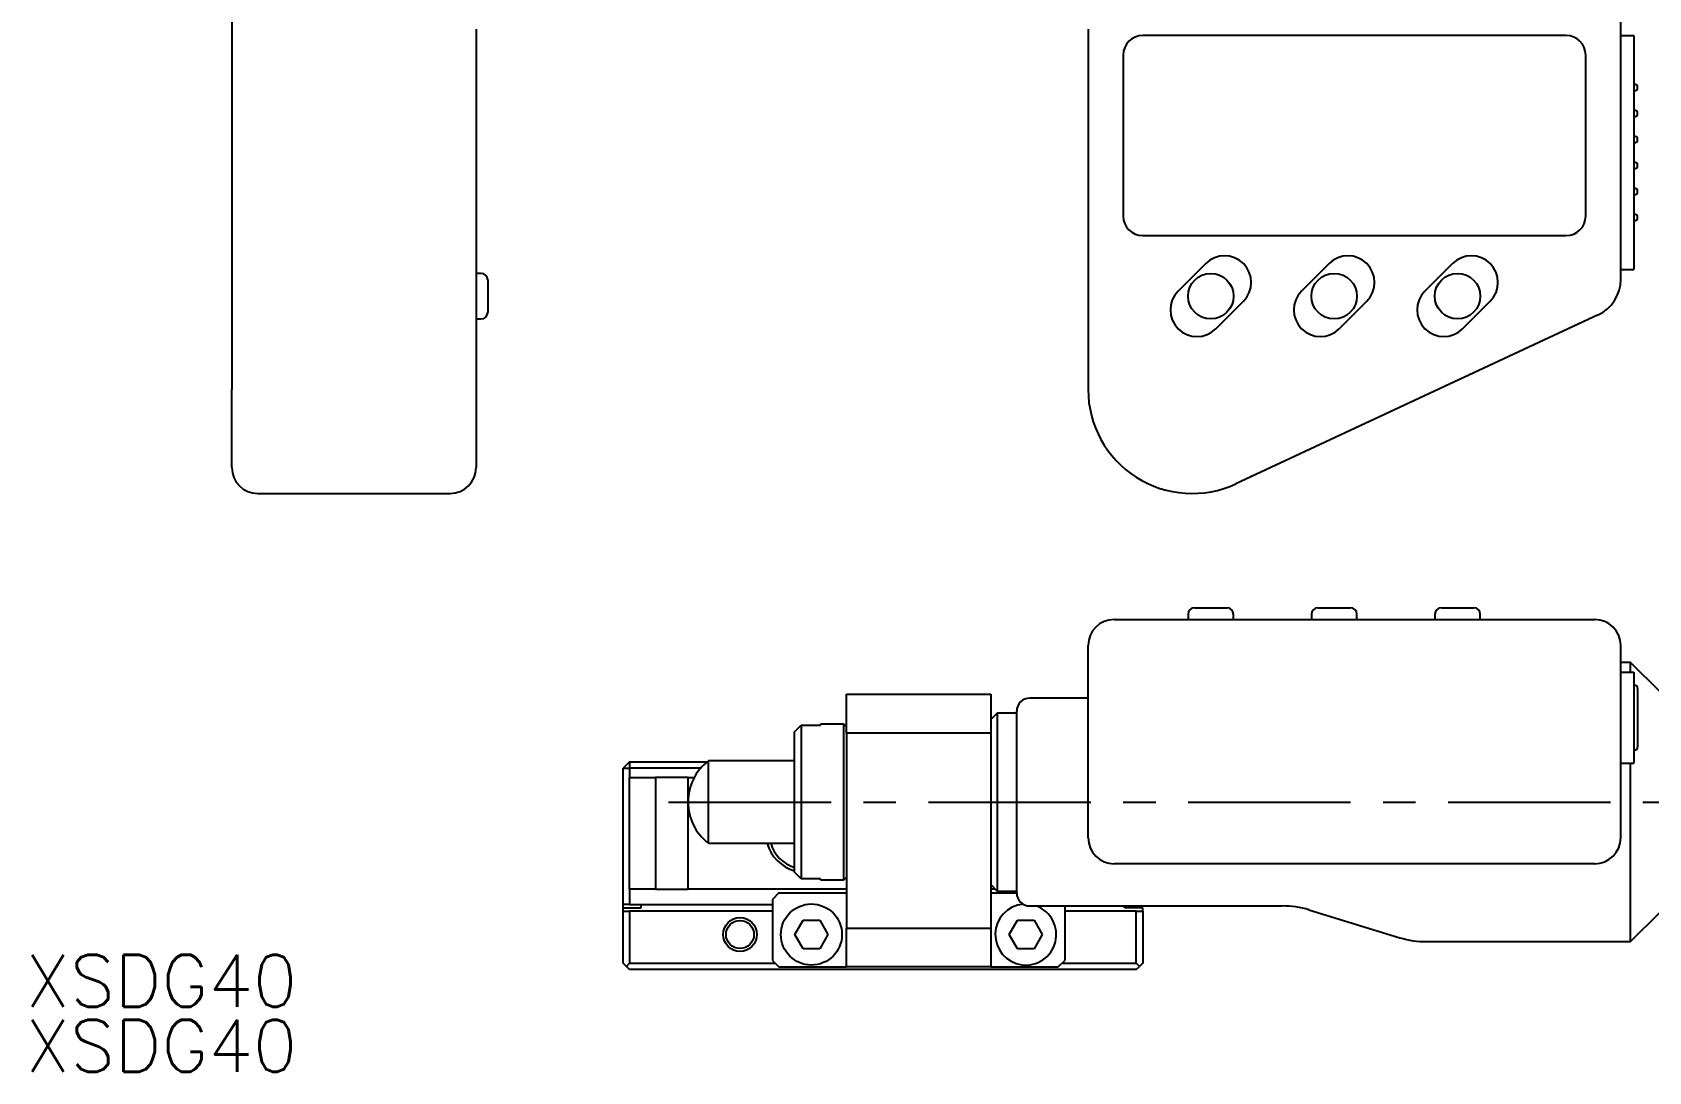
# Model space of a CAD drawing. Extents: x 19 to 436, y 13 to 209.
# Drawn here: x 18.9 to 143.3, y 13.2 to 93.2 of the extents above; entities that cross this region are included whole.
import ezdxf

# ---------------------------------------------------------------- set-up
doc = ezdxf.new("R2010")
doc.units = 0
doc.header["$LTSCALE"] = 10
doc.linetypes.add('CENTER', pattern=[2, 1.25, -0.25, 0.25, -0.25])
doc.layers.get('0').update_dxf_attribs({"linetype": 'CONTINUOUS'})
doc.layers.add('CENTER', color=1, linetype='CENTER')
doc.styles.get("Standard").update_dxf_attribs({"font": 'txt.shx', "bigfont": '@extfont2.shx'})

msp = doc.modelspace()

# ---------------------------------------------------------------- linework, layer by layer
at = {"color": 7, "linetype": 'CONTINUOUS'}
for p, q in [((141.144929, 74.19734), (141.144929, 111.475)), ((34.225, 96.975), (34.225, 65.725)), ((53.025, 93.475), (53.025, 65.725)), ((100.144929, 93.475), (100.144929, 65.725)), ((136.944929, 92.975), (104.344929, 92.975)), ((141.144929, 92.975), (142.144929, 92.975)), ((142.144929, 92.975), (142.144929, 90.975)), ((102.844929, 91.475), (102.844929, 79.075)), ((138.444929, 79.075), (138.444929, 91.475)), ((142.144929, 90.975), (142.144929, 76.975)), ((142.144929, 89.225), (142.194929, 89.225)), ((142.144929, 88.725), (142.194929, 88.725)), ((142.144929, 87.225), (142.194929, 87.225)), ((142.144929, 86.725), (142.194929, 86.725)), ((142.144929, 85.225), (142.194929, 85.225)), ((142.144929, 84.725), (142.194929, 84.725)), ((142.144929, 83.225), (142.194929, 83.225)), ((142.144929, 82.725), (142.194929, 82.725)), ((142.144929, 81.225), (142.194929, 81.225)), ((142.144929, 80.725), (142.194929, 80.725)), ((142.144929, 79.225), (142.194929, 79.225)), ((142.144929, 78.725), (142.194929, 78.725)), ((104.344929, 77.575), (136.944929, 77.575)), ((142.144929, 76.975), (142.144929, 74.975)), ((53.425, 74.66434), (53.025, 74.66434)), ((109.195361, 75.424569), (107.07404, 73.303249)), ((118.695361, 75.424569), (116.57404, 73.303249)), ((128.195361, 75.424569), (126.07404, 73.303249)), ((141.144929, 74.975), (142.144929, 74.975)), ((53.925, 74.16434), (53.925, 72.91434)), ((53.925, 72.91434), (53.925, 71.66434)), ((109.973178, 70.404111), (112.094498, 72.525431)), ((119.473178, 70.404111), (121.594498, 72.525431)), ((128.973178, 70.404111), (131.094498, 72.525431)), ((53.025, 71.16434), (53.425, 71.16434)), ((139.412784, 71.478417), (111.525876, 58.474538)), ((34.225, 59.725), (34.225, 65.725)), ((53.025, 65.725), (53.025, 59.725)), ((36.225, 57.725), (51.025, 57.725)), ((108.334269, 48.925), (110.834269, 48.925)), ((117.834269, 48.925), (120.334269, 48.925)), ((127.334269, 48.925), (129.834269, 48.925)), ((102.144929, 48.025), (110.680639, 48.025)), ((107.834269, 48.425), (107.834269, 48.025)), ((110.680639, 48.025), (138.567548, 48.025)), ((111.334269, 48.025), (111.334269, 48.425)), ((117.334269, 48.425), (117.334269, 48.025)), ((120.834269, 48.025), (120.834269, 48.425)), ((126.834269, 48.425), (126.834269, 48.025)), ((130.334269, 48.025), (130.334269, 48.425)), ((138.567548, 48.025), (139.144929, 48.025)), ((100.144929, 31.225), (100.144929, 46.025)), ((141.144929, 31.225), (141.144929, 46.025)), ((141.894929, 44.725), (141.144929, 44.725)), ((141.144929, 43.975), (142.144929, 43.975)), ((144.144929, 42.475), (141.894929, 44.725)), ((141.894929, 43.975), (141.894929, 44.725)), ((142.144929, 43.975), (142.144929, 41.975)), ((142.144929, 42.975), (142.194929, 42.975)), ((142.444929, 42.725), (142.444929, 38.225)), ((81.544929, 39.275), (81.544929, 42.275)), ((81.544929, 42.275), (92.644929, 42.275)), ((92.644929, 42.275), (92.644929, 39.275)), ((100.144929, 41.975), (95.644929, 41.975)), ((142.144929, 41.975), (142.144929, 38.975)), ((77.544929, 39.383327), (78.044929, 39.89108)), ((78.044929, 39.89108), (78.044929, 28.05892)), ((78.044929, 39.89108), (79.544929, 39.89108)), ((79.544929, 39.89108), (79.544929, 39.975)), ((81.344929, 39.975), (79.544929, 39.975)), ((81.344929, 27.975), (81.344929, 39.975)), ((81.544929, 39.775), (81.344929, 39.975)), ((93.144929, 40.825), (92.644929, 40.325)), ((93.144929, 40.825), (93.144929, 27.125)), ((94.644929, 40.825), (93.144929, 40.825)), ((94.644929, 26.975), (94.644929, 40.975)), ((77.544929, 28.566673), (77.544929, 39.383327)), ((92.644929, 39.275), (81.544929, 39.275)), ((81.544929, 39.275), (81.544929, 24.275)), ((92.644929, 39.275), (92.644929, 24.275)), ((142.144929, 38.975), (142.144929, 36.975)), ((142.144929, 37.975), (142.194929, 37.975)), ((64.844929, 37.075), (64.344929, 36.575)), ((64.344929, 26.075), (64.344929, 36.575)), ((64.344929, 36.575), (64.844929, 36.575)), ((64.844929, 37.075), (64.844929, 36.575)), ((64.844929, 37.075), (70.817085, 37.075)), ((64.844929, 36.575), (64.844929, 35.875)), ((70.305193, 36.575), (64.844929, 36.575)), ((70.911953, 30.8), (70.911953, 37.15)), ((77.544929, 37.15), (70.911953, 37.15)), ((141.144929, 36.975), (142.144929, 36.975)), ((141.894929, 23.225), (141.894929, 36.975)), ((64.844929, 27.275), (64.844929, 35.875)), ((64.844929, 35.875), (66.844929, 35.875)), ((66.844929, 35.875), (66.844929, 27.275)), ((69.344929, 35.875), (66.844929, 35.875)), ((69.344929, 27.275), (69.344929, 35.875)), ((69.344929, 35.875), (69.824986, 35.875)), ((70.911953, 30.8), (77.544929, 30.8)), ((110.680639, 29.225), (102.144929, 29.225)), ((138.567548, 29.225), (110.680639, 29.225)), ((139.144929, 29.225), (138.567548, 29.225)), ((78.044929, 28.05892), (77.544929, 28.566673)), ((79.544929, 28.05892), (78.044929, 28.05892)), ((79.544929, 27.975), (79.544929, 28.05892)), ((79.544929, 27.975), (81.344929, 27.975)), ((81.344929, 27.975), (81.544929, 28.175)), ((92.644929, 27.625), (93.144929, 27.125)), ((66.844929, 27.275), (64.844929, 27.275)), ((64.844929, 27.275), (64.844929, 26.075)), ((66.844929, 27.275), (69.344929, 27.275)), ((81.544929, 27.275), (69.344929, 27.275)), ((76.344929, 26.975), (75.844929, 26.475)), ((75.844929, 26.475), (75.844929, 21.775)), ((76.344929, 26.975), (81.544929, 26.975)), ((92.994929, 27.275), (92.644929, 27.275)), ((92.644929, 26.975), (94.644929, 26.975)), ((93.144929, 27.125), (94.644929, 27.125)), ((64.844929, 26.075), (64.344929, 26.075)), ((64.344929, 25.825), (64.344929, 26.075)), ((64.344929, 25.825), (65.744929, 25.825)), ((64.344929, 25.575), (64.344929, 25.825)), ((64.344929, 21.575), (64.344929, 25.575)), ((64.344929, 25.575), (64.844929, 25.575)), ((64.844929, 26.075), (75.844929, 26.075)), ((64.844929, 25.575), (64.844929, 21.575)), ((75.844929, 25.575), (64.844929, 25.575)), ((65.744929, 25.825), (65.744929, 26.075)), ((95.644929, 25.975), (115.099346, 25.975)), ((98.344929, 25.975), (98.344929, 21.775)), ((103.844929, 25.575), (98.344929, 25.575)), ((102.944929, 25.825), (102.944929, 25.975)), ((104.344929, 25.825), (102.944929, 25.825)), ((103.844929, 21.575), (103.844929, 25.575)), ((103.844929, 25.575), (104.344929, 25.575)), ((104.344929, 25.575), (104.344929, 25.825)), ((104.344929, 25.575), (104.344929, 21.575)), ((117.144875, 25.669461), (124.144984, 23.530539)), ((141.894929, 23.225), (144.144929, 25.475)), ((77.574759, 23.775), (78.209844, 24.875)), ((78.209844, 22.675), (77.574759, 23.775)), ((78.209844, 24.875), (79.480015, 24.875)), ((79.480015, 24.875), (80.1151, 23.775)), ((80.1151, 23.775), (79.480015, 22.675)), ((81.544929, 24.275), (92.644929, 24.275)), ((81.544929, 21.275), (81.544929, 24.275)), ((92.644929, 24.275), (92.644929, 21.275)), ((94.074759, 23.775), (94.709844, 24.875)), ((94.709844, 22.675), (94.074759, 23.775)), ((94.709844, 24.875), (95.980015, 24.875)), ((95.980015, 24.875), (96.6151, 23.775)), ((96.6151, 23.775), (95.980015, 22.675)), ((79.480015, 22.675), (78.209844, 22.675)), ((95.980015, 22.675), (94.709844, 22.675)), ((126.190513, 23.225), (141.894929, 23.225)), ((64.594929, 21.325), (64.344929, 21.575)), ((64.844929, 21.575), (64.594929, 21.325)), ((64.844929, 21.075), (64.594929, 21.325)), ((64.844929, 21.575), (76.044929, 21.575)), ((75.844929, 21.775), (76.344929, 21.275)), ((76.344929, 21.275), (81.544929, 21.275)), ((92.644929, 21.275), (81.544929, 21.275)), ((92.644929, 21.275), (97.844929, 21.275)), ((97.844929, 21.275), (98.344929, 21.775)), ((98.144929, 21.575), (103.844929, 21.575)), ((104.094929, 21.325), (103.844929, 21.575)), ((103.844929, 21.075), (104.094929, 21.325)), ((104.344929, 21.575), (104.094929, 21.325)), ((103.844929, 21.075), (64.844929, 21.075))]:
    msp.add_line(p, q, dxfattribs=at)
for centre, radius in [((109.584269, 72.91434), 1.75), ((119.084269, 72.91434), 1.75), ((128.584269, 72.91434), 1.75), ((78.844929, 23.775), 2.35), ((73.344929, 23.775), 1.075)]:
    msp.add_circle(centre, radius, dxfattribs=at)
at = {"color": 3, "linetype": 'CONTINUOUS'}
msp.add_circle((73.344929, 23.775), 1.3, dxfattribs=at)
at = {"color": 7, "linetype": 'CONTINUOUS'}
for centre, radius, start, end in [((104.344929, 91.475), 1.5, 90, 180), ((136.944929, 91.475), 1.5, 0, 90), ((142.194929, 88.975), 0.25, 0, 90), ((142.194929, 88.975), 0.25, 270, 0), ((142.194929, 86.975), 0.25, 0, 90), ((142.194929, 86.975), 0.25, 270, 0), ((142.194929, 84.975), 0.25, 0, 90), ((142.194929, 84.975), 0.25, 270, 0), ((142.194929, 82.975), 0.25, 0, 90), ((142.194929, 82.975), 0.25, 270, 0), ((142.194929, 80.975), 0.25, 0, 90), ((142.194929, 80.975), 0.25, 270, 0), ((104.344929, 79.075), 1.5, 180, 270), ((136.944929, 79.075), 1.5, 270, 0), ((142.194929, 78.975), 0.25, 0, 90), ((142.194929, 78.975), 0.25, 270, 0), ((110.644929, 73.975), 2.05, 315, 135), ((120.144929, 73.975), 2.05, 315, 135), ((129.644929, 73.975), 2.05, 315, 135), ((53.425, 74.16434), 0.5, 0, 90), ((138.144929, 74.19734), 3, 295, 0), ((108.523609, 71.85368), 2.05, 135, 315), ((118.023609, 71.85368), 2.05, 135, 315), ((127.523609, 71.85368), 2.05, 135, 315), ((53.425, 71.66434), 0.5, 270, 0), ((108.144929, 65.725), 8, 180, 295), ((36.225, 59.725), 2, 180, 270), ((51.025, 59.725), 2, 270, 0), ((108.334269, 48.425), 0.5, 90, 180), ((110.834269, 48.425), 0.5, 0, 90), ((117.834269, 48.425), 0.5, 90, 180), ((120.334269, 48.425), 0.5, 0, 90), ((127.334269, 48.425), 0.5, 90, 180), ((129.834269, 48.425), 0.5, 0, 90), ((102.144929, 46.025), 2, 90, 180), ((139.144929, 46.025), 2, 0, 90), ((142.194929, 42.725), 0.25, 0, 90), ((95.644929, 40.975), 1, 90, 180), ((142.194929, 38.225), 0.25, 270, 0), ((73.344929, 33.975), 4, 127.462651, 180), ((73.344929, 33.975), 4, 180, 232.537349), ((102.144929, 31.225), 2, 180, 270), ((139.144929, 31.225), 2, 270, 0), ((78.344929, 31.575), 3, 194.971191, 254.53399), ((78.344929, 31.575), 2.75, 196.368749, 253.08761), ((95.644929, 26.975), 1, 180, 270), ((95.344929, 23.775), 2.35, 95.154548, 69.418031), ((115.099346, 18.975), 7, 73.009177, 90), ((126.190513, 30.225), 7, 253.009177, 270)]:
    msp.add_arc(centre, radius, start, end, dxfattribs=at)
at = {"layer": 'CENTER', "color": 1, "linetype": 'CENTER'}
msp.add_line((67.85, 33.975), (227.23, 33.975), dxfattribs=at)

# ---------------------------------------------------------------- texts
at = {"color": 7}
for p in [(18.353125, 18.217231), (18.353125, 13.217231)]:
    msp.add_text('XSDG40', height=4, dxfattribs=at).set_placement(p)

doc.saveas('drawing.dxf')
